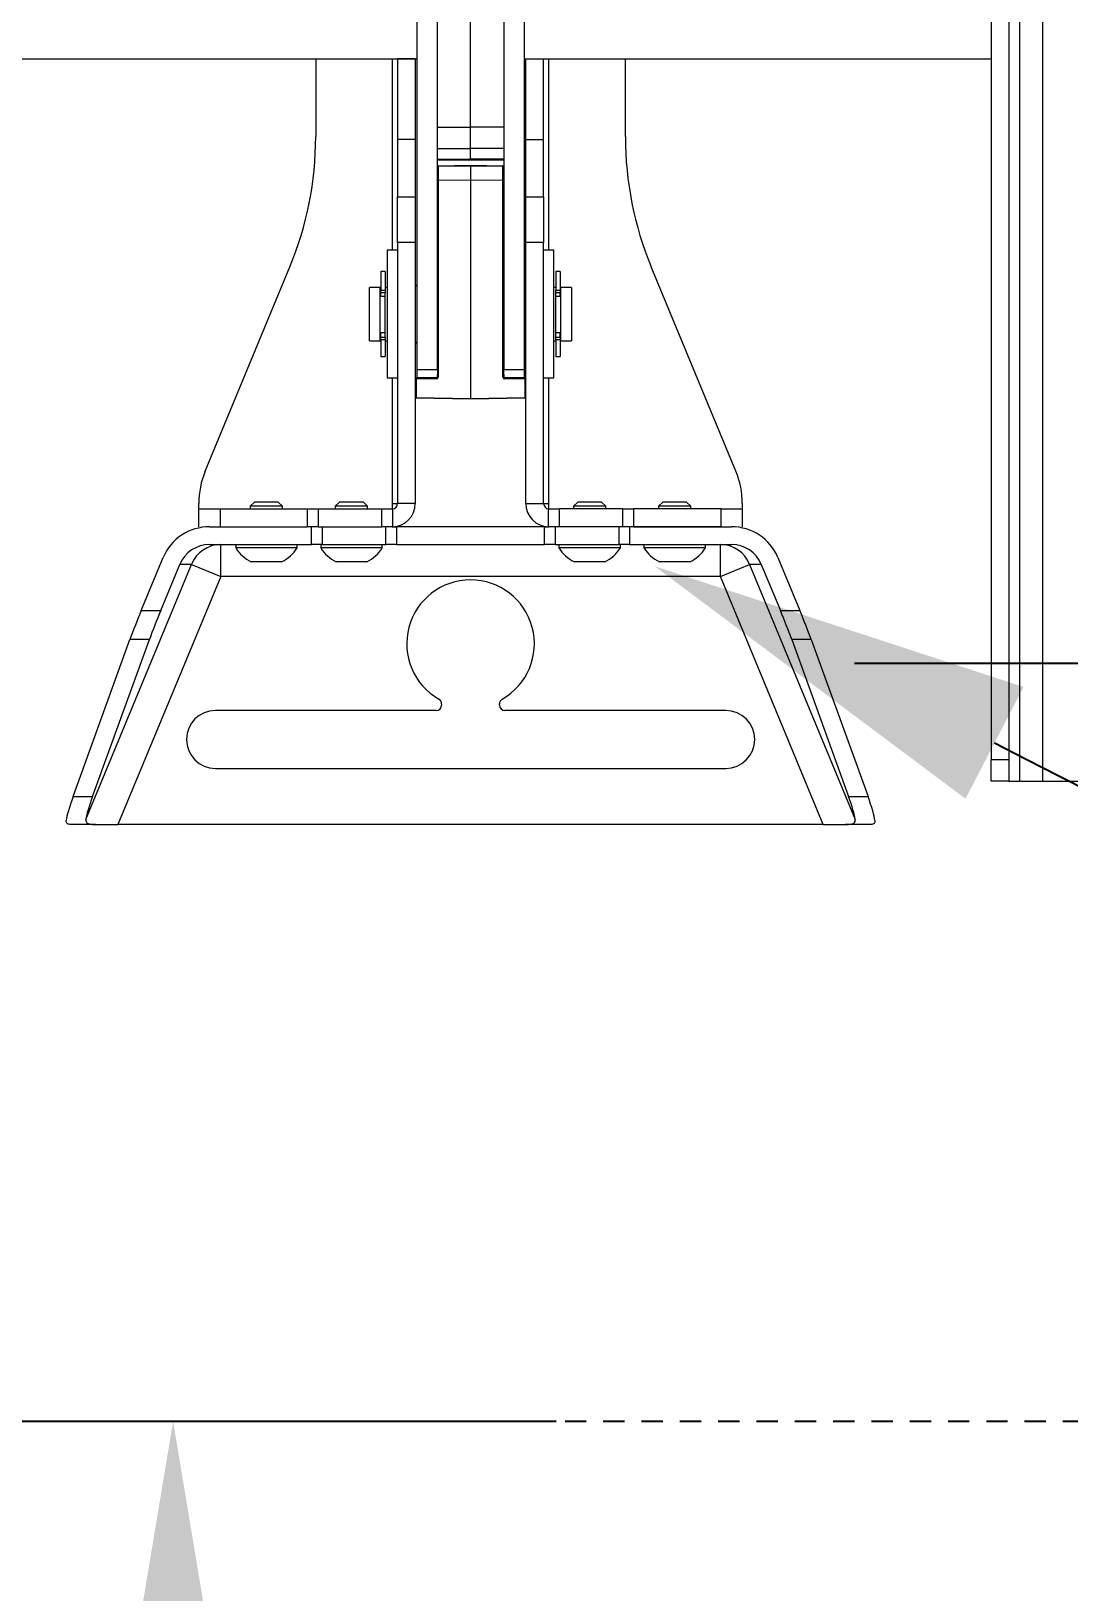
# Model space of a CAD drawing. Extents: x -382 to 1420, y -377 to 265.
# Drawn here: x 225.03 to 231.13, y 139.21 to 148.38 of the extents above; entities that cross this region are included whole.
import ezdxf
from ezdxf import colors
from ezdxf.entities.mleader import LeaderData, LeaderLine
from ezdxf.math import Vec2, Vec3

# ---------------------------------------------------------------- set-up
doc = ezdxf.new("R2010")
doc.units = 0
doc.header["$MEASUREMENT"] = 0
doc.linetypes.add('HIDDEN2', pattern=[0.1875, 0.125, -0.0625])
doc.layers.get('DEFPOINTS').update_dxf_attribs({"color": 255, "linetype": 'CONTINUOUS'})
for name, color, linetype in [('AV-Anno-Iden', 154, 'CONTINUOUS'), ('AV-Detl-Obje-Brkt', 202, 'CONTINUOUS'), ('AV-Detl-Obje-Mont', 232, 'CONTINUOUS'), ('AV-Detl-Patt', 165, 'CONTINUOUS'), ('AV-Elev-Dims', 14, 'CONTINUOUS')]:
    doc.layers.add(name, color=color, linetype=linetype)
doc.styles.get("Standard").update_dxf_attribs({"font": 'arial.ttf'})
doc.dimstyles.new('ARCH-24TO1', dxfattribs={"dimscale": 24, "dimtxt": 0.08, "dimasz": 0.09375, "dimexe": 0.09375, "dimexo": 0.09375, "dimgap": 0.0625, "dimtad": 0, "dimtih": 1, "dimtoh": 1, "dimdec": 3, "dimzin": 3, "dimdsep": 46, "dimlunit": 4, "dimtxsty": 'Standard', "dimcen": -0.0625, "dimclrd": 256, "dimclre": 256, "dimadec": 0, "dimazin": 0, "dimtfac": 1, "dimtdec": 3, "dimtmove": 0, "dimatfit": 3, "dimfxl": 1, "dimtfill": 1, "dimfrac": 1, "dimtolj": 1, "dimtzin": 0, "dimarcsym": 0})

# ---------------------------------------------------------------- blocks, each defined once
blk = doc.blocks.new('*D126')
at = {"layer": 'AV-Elev-Dims', "lineweight": -2, "transparency": 16777216}
for p, q in [((229.8693, 144.6664), (243.7221, 144.6664)), ((241.4721, 142.4164), (241.4721, 133.1368)), ((241.4721, 92.4641), (241.4721, 117.1862)), ((247.2541, 90.2141), (239.2221, 90.2141))]:
    blk.add_line(p, q, dxfattribs=at)
at = {"layer": 'AV-Elev-Dims', "transparency": 16777216}
for points in [[(241.0971, 142.4164), (241.8471, 142.4164), (241.4721, 144.6664)], [(241.0971, 92.4641), (241.8471, 92.4641), (241.4721, 90.2141)]]:
    blk.add_solid(points, dxfattribs=at)
at = {"layer": 'DEFPOINTS', "color": 0, "transparency": 16777216}
for p in [(227.6193, 144.6664), (241.4721, 90.2141), (249.5041, 90.2141)]:
    blk.add_point(p, dxfattribs=at)
at = {"layer": 'AV-Elev-Dims', "color": 0, "transparency": 16777216, "insert": (241.4721, 125.1615), "char_height": 1.92, "attachment_point": 5, "bg_fill": 3, "box_fill_scale": 1.25, "bg_fill_color": 256, "bg_fill_true_color": 13158600, "bg_fill_transparency": 0}
blk.add_mtext('\\A1;4\'-6{\\H1x;\\S1#2;}" A.F.F.\\PTO CENTER \\POF MOUNT\\PHOLE', dxfattribs=at)
blk = doc.blocks.new('A$C429A2651')
at = {"layer": 'AV-Detl-Obje-Brkt', "linetype": 'Continuous', "lineweight": 15}
for p, q in [((28.5715, 20.9101), (28.5715, 4.4204)), ((28.7073, 20.9101), (28.7073, 4.4204)), ((28.4045, 20.7852), (28.4045, 4.5453)), ((28.509, 20.7852), (28.509, 4.5453)), ((28.509, 4.5453), (28.4045, 4.5453)), ((28.4045, 4.4204), (28.4045, 4.5453)), ((28.509, 4.5453), (28.509, 4.4204)), ((28.509, 4.4204), (28.4045, 4.4204)), ((28.509, 4.4204), (28.5715, 4.4204)), ((28.5715, 4.4204), (28.7073, 4.4204)), ((28.7073, 4.4204), (29.894, 4.4204))]:
    blk.add_line(p, q, dxfattribs=at)
at = {"layer": 'AV-Detl-Obje-Mont', "linetype": 'Continuous', "lineweight": 15}
for p, q in [((25.347, 8.2628), (25.347, 10.0633)), ((25.0323, 6.839), (25.0323, 9.0123)), ((25.6611, 9.0123), (25.6611, 6.839)), ((25.1518, 8.4892), (25.1518, 8.9138)), ((25.5422, 8.9138), (25.5422, 8.4892)), ((9.6711, 8.6633), (25.0323, 8.6633)), ((24.4373, 8.6633), (24.4373, 8.2065)), ((24.8861, 8.6633), (24.8861, 7.539)), ((25.0219, 8.6633), (24.9174, 8.6633)), ((24.9174, 8.6633), (24.9174, 8.19)), ((25.0219, 8.6633), (25.0219, 8.19)), ((25.6611, 8.6633), (28.4045, 8.6633)), ((25.6715, 8.6633), (25.776, 8.6633)), ((25.6715, 8.19), (25.6715, 8.6633)), ((25.776, 8.19), (25.776, 8.6633)), ((25.8072, 7.539), (25.8072, 8.6633)), ((26.2561, 8.2065), (26.2561, 8.6633)), ((25.1518, 6.839), (25.1518, 8.4892)), ((25.5416, 8.4892), (25.5416, 6.839)), ((25.1518, 8.2628), (25.347, 8.2628)), ((25.347, 8.1367), (25.347, 8.2628)), ((25.5416, 8.2628), (25.347, 8.2628)), ((25.0219, 8.19), (24.9174, 8.19)), ((24.9174, 8.19), (24.9174, 7.8535)), ((25.0219, 8.19), (25.0219, 7.8535)), ((25.6715, 8.19), (25.776, 8.19)), ((25.6715, 7.8535), (25.6715, 8.19)), ((25.776, 7.8535), (25.776, 8.19)), ((25.1518, 8.1367), (25.347, 8.1367)), ((25.1518, 8.0742), (25.347, 8.0742)), ((25.1518, 8.07), (25.347, 8.07)), ((25.347, 8.0742), (25.347, 8.1367)), ((25.5416, 8.1367), (25.347, 8.1367)), ((25.347, 8.07), (25.347, 8.0742)), ((25.5416, 8.0742), (25.347, 8.0742)), ((25.347, 8.07), (25.5416, 8.07)), ((25.1567, 8.0304), (25.1518, 8.0304)), ((25.1567, 8.0354), (25.3467, 8.0387)), ((25.3467, 8.0337), (25.1567, 8.0304)), ((25.1567, 8.0304), (25.1567, 7.9502)), ((25.3467, 8.0387), (25.3467, 8.0337)), ((25.3467, 8.0387), (25.5367, 8.0354)), ((25.3467, 8.0337), (25.3467, 7.9499)), ((25.5367, 8.0304), (25.3467, 8.0337)), ((25.5367, 7.9502), (25.5367, 8.0304)), ((25.5416, 8.0304), (25.5367, 8.0304)), ((25.1567, 7.9502), (25.1518, 7.9507)), ((25.3467, 7.9499), (25.1567, 7.9502)), ((25.1567, 7.9502), (25.1567, 6.7935)), ((25.5367, 7.9502), (25.3467, 7.9499)), ((25.3467, 7.9499), (25.3467, 6.6686)), ((25.5367, 7.9502), (25.5416, 7.9507)), ((25.5367, 6.7935), (25.5367, 7.9502)), ((24.9174, 7.8535), (25.0219, 7.8535)), ((24.9174, 7.5851), (24.9174, 7.8535)), ((25.0219, 7.8535), (25.0219, 7.5851)), ((25.6715, 7.8535), (25.776, 7.8535)), ((25.6715, 7.5851), (25.6715, 7.8535)), ((25.776, 7.8535), (25.776, 7.5851)), ((24.9174, 7.539), (24.8576, 7.539)), ((24.8576, 7.539), (24.8576, 7.1972)), ((25.0219, 7.5851), (24.9174, 7.5851)), ((24.9174, 7.5851), (24.9174, 6.0508)), ((25.0219, 7.5851), (25.0219, 6.0508)), ((25.776, 7.5851), (25.6715, 7.5851)), ((25.6715, 6.0508), (25.6715, 7.5851)), ((25.776, 6.0508), (25.776, 7.5851)), ((25.8358, 7.539), (25.776, 7.539)), ((25.8358, 6.7895), (25.8358, 7.539)), ((23.7882, 6.242), (24.2851, 7.4416)), ((26.9052, 6.242), (26.4083, 7.4416)), ((24.8447, 7.4141), (24.8198, 7.4141)), ((24.8198, 7.4141), (24.8198, 7.3041)), ((24.8447, 7.4141), (24.8447, 7.3041)), ((25.8736, 7.4141), (25.8486, 7.4141)), ((25.8486, 7.4141), (25.8486, 7.3042)), ((25.8736, 7.4141), (25.8736, 7.3042)), ((24.8158, 7.3204), (24.7533, 7.3204)), ((24.7533, 7.0081), (24.7533, 7.3204)), ((24.8158, 7.0081), (24.8158, 7.3204)), ((24.8198, 7.2892), (24.8158, 7.2892)), ((24.8198, 7.3041), (24.8447, 7.3041)), ((24.8198, 7.2887), (24.8198, 7.3041)), ((24.8447, 7.2887), (24.8198, 7.2887)), ((24.8198, 7.2704), (24.8198, 7.2887)), ((24.8198, 7.2704), (24.8447, 7.2704)), ((24.8198, 7.2703), (24.8198, 7.2704)), ((24.8198, 7.2703), (24.8447, 7.2703)), ((24.8576, 7.3204), (24.8447, 7.3204)), ((24.8447, 7.3041), (24.8447, 7.2887)), ((24.8447, 7.2759), (24.8447, 7.2887)), ((24.8447, 7.0468), (24.8447, 7.2759)), ((25.8486, 7.3204), (25.8358, 7.3204)), ((25.8486, 7.3042), (25.8736, 7.3042)), ((25.8486, 7.2887), (25.8486, 7.3042)), ((25.8736, 7.2887), (25.8486, 7.2887)), ((25.8486, 7.2759), (25.8486, 7.2887)), ((25.8486, 7.0468), (25.8486, 7.2759)), ((25.8486, 7.2704), (25.8736, 7.2704)), ((25.8486, 7.2703), (25.8736, 7.2703)), ((25.8736, 7.3042), (25.8736, 7.2887)), ((25.8776, 7.2892), (25.8736, 7.2892)), ((25.8736, 7.2704), (25.8736, 7.2887)), ((25.8736, 7.2704), (25.8736, 7.2703)), ((25.9401, 7.3204), (25.8776, 7.3204)), ((25.8776, 7.0081), (25.8776, 7.3204)), ((25.9401, 7.3204), (25.9401, 7.2244)), ((24.8576, 7.1972), (24.8576, 6.7895)), ((25.9401, 7.2244), (25.9401, 7.0081)), ((24.7533, 7.0081), (24.8158, 7.0081)), ((24.8158, 7.0394), (24.8198, 7.0394)), ((24.8447, 7.0546), (24.8198, 7.0546)), ((24.8198, 7.0544), (24.8198, 7.0546)), ((24.8447, 7.0544), (24.8198, 7.0544)), ((24.8198, 7.0291), (24.8198, 7.0544)), ((24.8198, 7.0291), (24.8447, 7.0291)), ((24.8198, 7.0132), (24.8198, 7.0291)), ((24.8447, 7.0132), (24.8198, 7.0132)), ((24.8198, 7.0132), (24.8198, 6.9144)), ((24.8447, 7.0291), (24.8447, 7.0468)), ((24.8447, 7.0291), (24.8447, 7.0132)), ((24.8447, 7.0132), (24.8447, 6.9144)), ((24.8447, 7.0081), (24.8576, 7.0081)), ((25.8358, 7.0081), (25.8486, 7.0081)), ((25.8736, 7.0546), (25.8486, 7.0546)), ((25.8736, 7.0544), (25.8486, 7.0544)), ((25.8486, 7.0291), (25.8486, 7.0468)), ((25.8486, 7.0291), (25.8736, 7.0291)), ((25.8486, 7.0132), (25.8486, 7.0291)), ((25.8736, 7.0132), (25.8486, 7.0132)), ((25.8486, 7.0132), (25.8486, 6.9144)), ((25.8736, 7.0546), (25.8736, 7.0544)), ((25.8736, 7.0291), (25.8736, 7.0544)), ((25.8736, 7.0394), (25.8776, 7.0394)), ((25.8736, 7.0291), (25.8736, 7.0132)), ((25.8736, 7.0132), (25.8736, 6.9144)), ((25.8776, 7.0081), (25.9401, 7.0081)), ((24.8198, 6.9144), (24.8447, 6.9144)), ((25.8486, 6.9144), (25.8736, 6.9144)), ((24.8576, 6.7895), (24.9174, 6.7895)), ((24.8861, 6.7895), (24.8861, 6.0508)), ((25.0268, 6.7873), (25.1469, 6.7894)), ((25.1469, 6.7835), (25.0268, 6.7814)), ((25.0323, 6.839), (25.1518, 6.839)), ((25.0323, 6.7895), (25.0323, 6.839)), ((25.1477, 6.7895), (25.0323, 6.7895)), ((25.1518, 6.7944), (25.1469, 6.7894)), ((25.1518, 6.839), (25.1518, 6.8101)), ((25.1518, 6.7944), (25.1518, 6.8101)), ((25.5416, 6.839), (25.6611, 6.839)), ((25.5416, 6.8101), (25.5416, 6.839)), ((25.5416, 6.8101), (25.5416, 6.7944)), ((25.5465, 6.7894), (25.5416, 6.7944)), ((25.6611, 6.7895), (25.5456, 6.7895)), ((25.5465, 6.7894), (25.6666, 6.7873)), ((25.6666, 6.7814), (25.5465, 6.7835)), ((25.6611, 6.839), (25.6611, 6.7895)), ((25.776, 6.7895), (25.8358, 6.7895)), ((25.8072, 6.0508), (25.8072, 6.7895)), ((25.0268, 6.7814), (25.0268, 6.6742)), ((25.6666, 6.6742), (25.6666, 6.7814)), ((25.0268, 6.6742), (25.3467, 6.6686)), ((25.3467, 6.6646), (25.0268, 6.6702)), ((25.3467, 6.6686), (25.6666, 6.6742)), ((25.6666, 6.6702), (25.3467, 6.6646)), ((25.3467, 6.6686), (25.3467, 6.6646)), ((23.7502, 6.0196), (23.7502, 6.0508)), ((24.0773, 6.0604), (24.0525, 6.0356)), ((24.1492, 6.0604), (24.0773, 6.0604)), ((24.2176, 6.0604), (24.1492, 6.0604)), ((24.2424, 6.0356), (24.2176, 6.0604)), ((24.577, 6.0604), (24.5522, 6.0356)), ((24.6483, 6.0604), (24.577, 6.0604)), ((24.7173, 6.0604), (24.6483, 6.0604)), ((24.7421, 6.0356), (24.7173, 6.0604)), ((24.8861, 6.0508), (24.9174, 6.0508)), ((24.8861, 6.0508), (24.8861, 6.0196)), ((25.0219, 6.0508), (24.9174, 6.0508)), ((25.6715, 6.0508), (25.776, 6.0508)), ((25.776, 6.0508), (25.8072, 6.0508)), ((25.8072, 6.0196), (25.8072, 6.0508)), ((25.9761, 6.0604), (25.9513, 6.0356)), ((26.0292, 6.0604), (25.9761, 6.0604)), ((26.1164, 6.0604), (26.0292, 6.0604)), ((26.1412, 6.0356), (26.1164, 6.0604)), ((26.4758, 6.0604), (26.451, 6.0356)), ((26.5405, 6.0604), (26.4758, 6.0604)), ((26.6161, 6.0604), (26.5405, 6.0604)), ((26.6409, 6.0356), (26.6161, 6.0604)), ((26.9432, 6.0508), (26.9432, 6.0196)), ((23.7502, 5.9151), (23.7502, 6.0196)), ((23.7502, 6.0196), (23.8751, 6.0196)), ((23.8751, 6.0196), (23.8751, 5.9151)), ((23.8751, 6.0196), (24.3887, 6.0196)), ((24.0525, 6.0356), (24.0525, 6.0196)), ((24.1498, 6.0356), (24.0525, 6.0356)), ((24.2424, 6.0356), (24.1498, 6.0356)), ((24.2424, 6.0196), (24.2424, 6.0356)), ((24.3887, 5.9151), (24.3887, 6.0196)), ((24.3887, 6.0196), (24.4511, 6.0196)), ((24.4511, 6.0196), (24.4511, 5.9151)), ((24.4511, 6.0196), (24.8259, 6.0196)), ((24.5522, 6.0356), (24.5522, 6.0196)), ((24.6488, 6.0356), (24.5522, 6.0356)), ((24.7421, 6.0356), (24.6488, 6.0356)), ((24.7421, 6.0196), (24.7421, 6.0356)), ((24.8259, 5.9151), (24.8259, 6.0196)), ((24.8259, 6.0196), (24.8861, 6.0196)), ((24.8861, 6.0196), (24.8884, 6.0197)), ((24.8884, 6.0197), (24.8884, 5.9151)), ((25.805, 5.9151), (25.805, 6.0197)), ((25.805, 6.0197), (25.8072, 6.0196)), ((25.8072, 6.0196), (25.8675, 6.0196)), ((25.8675, 6.0196), (25.8675, 5.9151)), ((26.2422, 6.0196), (25.8675, 6.0196)), ((25.9513, 6.0356), (25.9513, 6.0196)), ((26.0232, 6.0356), (25.9513, 6.0356)), ((26.1412, 6.0356), (26.0232, 6.0356)), ((26.1412, 6.0196), (26.1412, 6.0356)), ((26.2422, 5.9151), (26.2422, 6.0196)), ((26.2422, 6.0196), (26.3047, 6.0196)), ((26.3047, 6.0196), (26.3047, 5.9151)), ((26.8183, 6.0196), (26.3047, 6.0196)), ((26.451, 6.0356), (26.451, 6.0196)), ((26.5386, 6.0356), (26.451, 6.0356)), ((26.6409, 6.0356), (26.5386, 6.0356)), ((26.6409, 6.0196), (26.6409, 6.0356)), ((26.8183, 5.9151), (26.8183, 6.0196)), ((26.8183, 6.0196), (26.9432, 6.0196)), ((26.9432, 6.0196), (26.9432, 5.9151)), ((23.8137, 5.9151), (24.3887, 5.9151)), ((23.8751, 5.9151), (24.3887, 5.9151)), ((24.4511, 5.9151), (24.3887, 5.9151)), ((24.412, 5.8105), (24.412, 5.9151)), ((24.4511, 5.9151), (24.8259, 5.9151)), ((24.4745, 5.9151), (24.4745, 5.8105)), ((24.8861, 5.9151), (24.8259, 5.9151)), ((24.8492, 5.8105), (24.8492, 5.9151)), ((24.8884, 5.9151), (24.8861, 5.9151)), ((24.8861, 5.9151), (24.9117, 5.9151)), ((24.9117, 5.9151), (24.9117, 5.8105)), ((25.7817, 5.9151), (24.9117, 5.9151)), ((25.7817, 5.8105), (25.7817, 5.9151)), ((25.7817, 5.9151), (25.8072, 5.9151)), ((25.8072, 5.9151), (25.805, 5.9151)), ((25.8675, 5.9151), (25.8072, 5.9151)), ((25.8441, 5.9151), (25.8441, 5.8105)), ((26.2422, 5.9151), (25.8675, 5.9151)), ((26.2189, 5.8105), (26.2189, 5.9151)), ((26.3047, 5.9151), (26.2422, 5.9151)), ((26.2814, 5.9151), (26.2814, 5.8105)), ((26.8183, 5.9151), (26.3047, 5.9151)), ((26.3047, 5.9151), (26.8797, 5.9151)), ((23.8137, 5.8105), (24.412, 5.8105)), ((23.8789, 5.6231), (23.8789, 5.8105)), ((23.967, 5.8105), (23.967, 5.7905)), ((24.152, 5.7905), (23.967, 5.7905)), ((24.3278, 5.7905), (24.152, 5.7905)), ((24.3278, 5.7905), (24.3278, 5.8105)), ((24.4745, 5.8105), (24.412, 5.8105)), ((24.4667, 5.8105), (24.4667, 5.7905)), ((24.6502, 5.7905), (24.4667, 5.7905)), ((24.4745, 5.8105), (24.8492, 5.8105)), ((24.8275, 5.7905), (24.6502, 5.7905)), ((24.8275, 5.7905), (24.8275, 5.8105)), ((24.9117, 5.8105), (24.8492, 5.8105)), ((24.9117, 5.8105), (25.7817, 5.8105)), ((25.8441, 5.8105), (25.7817, 5.8105)), ((25.8441, 5.8105), (26.2189, 5.8105)), ((25.8659, 5.8105), (25.8659, 5.7905)), ((26.0024, 5.7905), (25.8659, 5.7905)), ((26.2266, 5.7905), (26.0024, 5.7905)), ((26.2814, 5.8105), (26.2189, 5.8105)), ((26.2266, 5.7905), (26.2266, 5.8105)), ((26.2814, 5.8105), (26.8797, 5.8105)), ((26.3656, 5.8105), (26.3656, 5.7905)), ((26.5319, 5.7905), (26.3656, 5.7905)), ((26.7263, 5.7905), (26.5319, 5.7905)), ((26.7263, 5.7905), (26.7263, 5.8105)), ((26.8145, 5.6231), (26.8145, 5.8105)), ((23.0867, 4.1961), (23.7072, 5.6942)), ((23.4125, 5.424), (23.5409, 5.7339)), ((23.5266, 5.424), (23.6385, 5.6942)), ((23.7072, 5.6942), (23.6385, 5.6942)), ((23.7072, 5.6942), (23.8789, 5.6231)), ((24.1497, 5.7096), (24.0572, 5.7096)), ((24.2376, 5.7096), (24.1497, 5.7096)), ((24.6487, 5.7096), (24.5569, 5.7096)), ((24.7373, 5.7096), (24.6487, 5.7096)), ((26.0243, 5.7096), (25.9561, 5.7096)), ((26.1364, 5.7096), (26.0243, 5.7096)), ((26.5389, 5.7096), (26.4557, 5.7096)), ((26.6361, 5.7096), (26.5389, 5.7096)), ((26.8145, 5.6231), (26.9861, 5.6942)), ((27.0548, 5.6942), (26.9861, 5.6942)), ((26.9861, 5.6942), (27.6067, 4.1961)), ((27.0548, 5.6942), (27.1668, 5.424)), ((27.1525, 5.7339), (27.2809, 5.424)), ((23.8789, 5.6231), (23.2754, 4.1662)), ((26.8145, 5.6231), (23.8789, 5.6231)), ((27.418, 4.1662), (26.8145, 5.6231)), ((23.4125, 5.424), (23.5266, 5.424)), ((27.1668, 5.424), (27.2809, 5.424)), ((23.0117, 4.3305), (23.346, 5.2531)), ((23.1258, 4.3305), (23.4601, 5.2531)), ((23.4601, 5.2531), (23.346, 5.2531)), ((27.2333, 5.2531), (27.5675, 4.3305)), ((27.3474, 5.2531), (27.2333, 5.2531)), ((27.3474, 5.2531), (27.6817, 4.3305)), ((25.1768, 4.8753), (25.1768, 4.867)), ((25.5166, 4.867), (25.5166, 4.8753)), ((25.1456, 4.8357), (23.8476, 4.8357)), ((26.8458, 4.8357), (25.5478, 4.8357)), ((23.8476, 4.4959), (26.8458, 4.4959)), ((23.0117, 4.3305), (23.1258, 4.3305)), ((27.5675, 4.3305), (27.6817, 4.3305)), ((23.1444, 4.1662), (23, 4.1662)), ((23.1444, 4.1662), (23.2754, 4.1662)), ((27.418, 4.1662), (23.2754, 4.1662)), ((27.418, 4.1662), (27.549, 4.1662)), ((27.6934, 4.1662), (27.549, 4.1662))]:
    blk.add_line(p, q, dxfattribs=at)
for centre, radius, start, end in [((22.4385, 8.2065), 1.9988, 337.5, 0), ((28.2549, 8.2065), 1.9988, 180, 202.5), ((25.1568, 8.0304), 0.005, 91, 180), ((25.2283, 8.0329), 0.0716, 178.00162, 181.99838), ((25.4651, 8.0329), 0.0716, 358.00162, 1.99838), ((25.5366, 8.0304), 0.005, 0, 89), ((25.0032, 7.3517), 0.0312, 306.8699, 338.87558), ((25.6902, 7.3517), 0.0312, 201.12442, 233.1301), ((25.0032, 6.9769), 0.0312, 21.12442, 53.1301), ((25.6902, 6.9769), 0.0312, 126.8699, 158.87558), ((25.0269, 6.7823), 0.005, 91, 180), ((25.101, 6.7844), 0.0743, 177.70443, 182.29557), ((25.2211, 6.7865), 0.0743, 177.70443, 182.29557), ((25.1467, 6.7935), 0.00999, 271, 0), ((25.1556, 6.8006), 0.00721, 238.71543, 279.30795), ((25.5378, 6.8006), 0.00721, 260.69205, 301.28457), ((25.5466, 6.7935), 0.00999, 180, 269), ((25.4723, 6.7865), 0.0743, 357.70443, 2.29557), ((25.5924, 6.7844), 0.0743, 357.70443, 2.29557), ((25.6665, 6.7823), 0.005, 0, 89), ((25.0256, 6.7885), 0.00721, 238.71543, 279.30795), ((25.6677, 6.7885), 0.00721, 260.69205, 301.28457), ((25.0256, 6.6813), 0.00721, 238.71543, 279.30795), ((25.0269, 6.6752), 0.005, 180, 269), ((25.0918, 6.6722), 0.065, 178.21866, 181.78134), ((25.6677, 6.6813), 0.00721, 260.69205, 301.28457), ((25.6665, 6.6752), 0.005, 271, 0), ((25.6016, 6.6722), 0.065, 358.21866, 1.78134), ((24.2499, 6.0508), 0.4997, 157.5, 180), ((26.4435, 6.0508), 0.4997, 0, 22.5), ((24.8861, 6.0508), 0.0312, 274.11719, 0), ((24.8861, 6.0508), 0.1358, 270.94632, 0), ((25.8072, 6.0508), 0.1358, 180, 269.05368), ((25.8072, 6.0508), 0.0312, 180, 265.88281), ((23.8794, 5.625), 0.1855, 90.14971, 158.08703), ((24.1474, 5.9008), 0.2114, 211.43625, 244.74736), ((24.1474, 5.9008), 0.2114, 295.25264, 328.56375), ((24.6471, 5.9008), 0.2114, 211.43625, 244.74736), ((24.6471, 5.9008), 0.2114, 295.25264, 328.56375), ((26.0463, 5.9008), 0.2114, 211.43625, 244.74736), ((26.0463, 5.9008), 0.2114, 295.25264, 328.56375), ((26.5459, 5.9008), 0.2114, 211.43625, 244.74736), ((26.5459, 5.9008), 0.2114, 295.25264, 328.56375), ((26.814, 5.625), 0.1855, 21.91297, 89.85029), ((25.3467, 5.228), 0.3748, 299.69512, 240.30488), ((25.1456, 4.867), 0.0312, 270, 0), ((25.1456, 4.8753), 0.0312, 0, 60.30488), ((25.5478, 4.8753), 0.0312, 119.69512, 180), ((25.5478, 4.867), 0.0312, 180, 270), ((23.8476, 4.6658), 0.1699, 90, 270), ((26.8458, 4.6658), 0.1699, 270, 90)]:
    blk.add_arc(centre, radius, start, end, dxfattribs=at)
for centre, major_axis, ratio, start_param, end_param in [((23.8137, 5.6231), (0.2949, 0), 0.989999, 1.570796, 2.752435), ((26.8797, 5.6231), (-0.2949, 0), 0.989999, 3.530751, 4.712389), ((23.8137, 5.6231), (0.1893, 0), 0.989999, 1.570796, 2.752435), ((26.8797, 5.6231), (-0.1893, 0), 0.989999, 3.530751, 4.712389), ((23.4837, 5.424), (0.2103, 0.499), 0.121318, 1.621888, 1.970953), ((23.5978, 5.424), (0.2103, 0.499), 0.121318, 1.621888, 1.970953), ((27.0956, 5.424), (-0.2103, 0.499), 0.121318, 4.312232, 4.661298), ((27.2097, 5.424), (-0.2103, 0.499), 0.121318, 4.312232, 4.661298), ((23.0806, 4.416), (0.1052, 0.2495), 0.121318, 1.970953, 2.759078), ((23.1947, 4.416), (0.1052, 0.2495), 0.121318, 1.970953, 2.697995), ((27.4987, 4.416), (-0.1052, 0.2495), 0.121318, 3.58519, 4.312232), ((27.6128, 4.416), (-0.1052, 0.2495), 0.121318, 3.524107, 4.312232)]:
    blk.add_ellipse(centre, major_axis=major_axis, ratio=ratio, start_param=start_param, end_param=end_param, dxfattribs=at)
for points, knots in [([(23, 4.1662), (22.9957, 4.1663), (22.987, 4.1667), (22.978, 4.1704), (22.9725, 4.1767), (22.9712, 4.1836), (22.9716, 4.1883), (22.9717, 4.1893)], [0, 0, 0, 0, 0.2309484, 0.4677839, 0.6989918, 0.9377245, 1, 1, 1, 1]), ([(23.0867, 4.1961), (23.0868, 4.19), (23.087, 4.1779), (23.1038, 4.169), (23.125, 4.1663), (23.1399, 4.1662), (23.1444, 4.1662)], [0, 0, 0, 0, 0.29513, 0.590794, 0.876067, 1, 1, 1, 1]), ([(27.549, 4.1662), (27.5605, 4.1665), (27.5836, 4.1671), (27.6038, 4.1755), (27.6077, 4.1874), (27.6068, 4.195), (27.6067, 4.1961)], [0, 0, 0, 0, 0.326227, 0.654665, 0.950379, 1, 1, 1, 1]), ([(27.7217, 4.1893), (27.7218, 4.1859), (27.7219, 4.1789), (27.7174, 4.172), (27.7094, 4.1676), (27.7006, 4.1663), (27.6947, 4.1662), (27.6934, 4.1662)], [0, 0, 0, 0, 0.229442, 0.466032, 0.695504, 0.93152, 1, 1, 1, 1])]:
    blk.add_open_spline(points, degree=3, knots=knots, dxfattribs=at)
blk = doc.blocks.new('*D142')
at = {"layer": 'AV-Elev-Dims', "lineweight": -2, "transparency": 16777216}
for p, q in [((221.8693, 140.2141), (228.1172, 140.2141)), ((225.8672, 137.9641), (225.8672, 118.9125)), ((225.8672, 92.4641), (225.8672, 107.4838)), ((231.6491, 90.2141), (223.6172, 90.2141))]:
    blk.add_line(p, q, dxfattribs=at)
at = {"layer": 'AV-Elev-Dims', "transparency": 16777216}
for points in [[(225.4922, 137.9641), (226.2422, 137.9641), (225.8672, 140.2141)], [(225.4922, 92.4641), (226.2422, 92.4641), (225.8672, 90.2141)]]:
    blk.add_solid(points, dxfattribs=at)
at = {"layer": 'DEFPOINTS', "color": 0, "transparency": 16777216}
for p in [(219.6193, 140.2141), (225.8672, 90.2141), (233.8991, 90.2141)]:
    blk.add_point(p, dxfattribs=at)
at = {"layer": 'AV-Elev-Dims', "color": 0, "transparency": 16777216, "insert": (225.8672, 113.1982), "char_height": 1.92, "attachment_point": 5, "bg_fill": 3, "box_fill_scale": 1.25, "bg_fill_color": 256, "bg_fill_true_color": 13158600, "bg_fill_transparency": 0}
blk.add_mtext('\\A1;4\'-2" A.F.F.\\PTO BOTTOM\\POF BACKING', dxfattribs=at)

msp = doc.modelspace()

# ---------------------------------------------------------------- linework, layer by layer
at = {"layer": 'AV-Detl-Patt', "color": 253, "linetype": 'HIDDEN2'}
msp.add_lwpolyline([(201.61932, 140.21409), (237.61932, 140.21409), (237.61932, 164.21409), (201.61932, 164.21409)], close=True, dxfattribs=at)

# ---------------------------------------------------------------- next in the draw order: leaders
at = {"layer": 'AV-Elev-Dims'}
ml = msp.add_multileader_mtext('Standard', dxfattribs=at)
ml.set_content('\\A1;USE GRADE 5 OR BETTER \\PMOUNTING HARDWARE (TYP)', color=256)
ml.set_leader_properties()
ml.build(insert=Vec2(0, 0))
ml.multileader.update_dxf_attribs({"leader_type": 2, "dogleg_length": 0.36, "arrow_head_size": 2.25, "scale": 24})
ctx = ml.context
ctx.base_point, ctx.scale, ctx.char_height, ctx.arrow_head_size, ctx.landing_gap_size, ctx.plane_origin = Vec3(258.28377, 136.24422), 24, 1.875, 2.25, 2.16, Vec3(233.4592, 182.89138)
notes = []
notes.append((ctx, [(0, (1, 1, 0), (249.64377, 136.24422), (1, 0), 8.64, [(0, [(228.69569, 145.23637), (242.85438, 137.88201), (252.40025, 134.49611), (252.7944, 137.23292)], 0, [])])]))
ctx.mtext.insert, ctx.mtext.flow_direction = Vec3(260.44377, 137.45734), 5
ctx.mtext.has_bg_fill, ctx.mtext.bg_color, ctx.mtext.bg_scale_factor, ctx.mtext.bg_transparency, ctx.mtext.use_window_bg_color = 1, -1027028792, 1.5, 0, 1
for ctx, leaders in notes:
    for number, flags, end, landing, length, lines in leaders:
        leader = LeaderData()
        leader.index, (leader.has_last_leader_line, leader.has_dogleg_vector, leader.attachment_direction) = number, flags
        leader.last_leader_point, leader.dogleg_vector, leader.dogleg_length = Vec3(end), Vec3(landing), length
        for number, points, colour, breaks in lines:
            line = LeaderLine()
            line.index, line.vertices, line.color, line.breaks = number, Vec3.list(points), colors.encode_raw_color(colour), breaks
            leader.lines.append(line)
        ctx.leaders.append(leader)

# ---------------------------------------------------------------- next in the draw order: dimensions: what is measured, and where the dimension line sits
dim = msp.add_linear_dim(base=(241.47213, 90.21409), p1=(227.61932, 144.66636), p2=(249.50406, 90.21409), angle=90, text='<> A.F.F.\\PTO CENTER \\POF MOUNT\\PHOLE', dimstyle='ARCH-24TO1', override={"dimdec": 3}, dxfattribs=at)
dim.commit()
dim.dimension.update_dxf_attribs({"geometry": '*D126', "text_midpoint": (241.47213, 125.16148), "dimtype": 160})

# ---------------------------------------------------------------- next in the draw order: block references
at = {"layer": 'AV-Anno-Iden'}
msp.add_blockref('A$C429A2651', (202.26765, 139.55324), dxfattribs=at)

# ---------------------------------------------------------------- next in the draw order: dimensions: what is measured, and where the dimension line sits
at = {"layer": 'AV-Elev-Dims'}
dim = msp.add_linear_dim(base=(225.86719, 90.21409), p1=(219.61932, 140.21409), p2=(233.89912, 90.21409), angle=90, text='<> A.F.F.\\PTO BOTTOM\\POF BACKING', dimstyle='ARCH-24TO1', override={"dimdec": 3}, dxfattribs=at)
dim.commit()
dim.dimension.update_dxf_attribs({"geometry": '*D142', "text_midpoint": (225.86719, 113.19815), "dimtype": 160})

doc.saveas('drawing.dxf')
